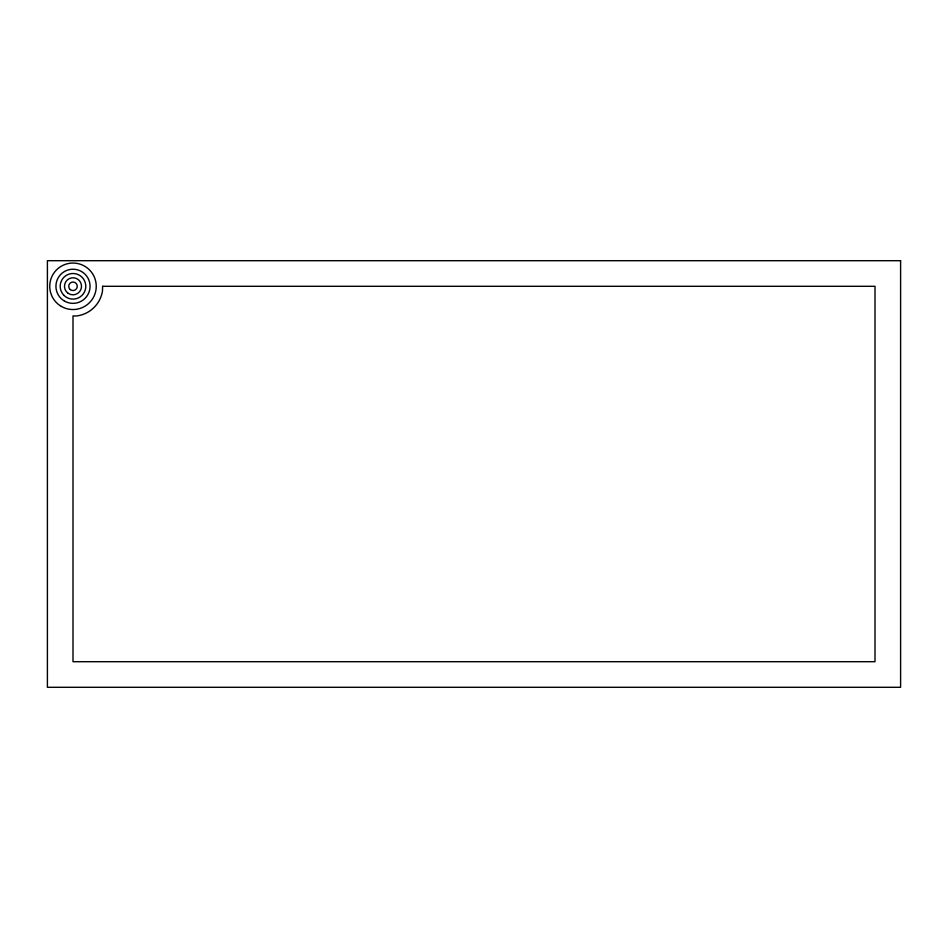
<?xml version="1.0" encoding="UTF-8"?>
<svg xmlns="http://www.w3.org/2000/svg" width="948" height="948" viewBox="0 0 948 948"><rect width="100%" height="100%" fill="white"/><g stroke="black" fill="none" stroke-linecap="round" stroke-linejoin="round"><path stroke-width="1.42" d="M102.609 286.296L102.502 290.906A29.862 29.862 0 0 1 76.172 315.992L72.996 315.909L72.996 661.704L875.004 661.704L875.004 286.296L102.609 286.296M900.6 260.7L47.4 260.7L47.4 687.3L900.6 687.3L900.6 260.7M61.371 306.429A23.25 23.25 0 0 0 96.246 286.296A23.25 23.25 0 0 0 61.371 266.163A23.25 23.25 0 0 0 61.371 306.429M64.464 301.073A17.064 17.064 0 0 0 90.06 286.296A17.064 17.064 0 0 0 64.464 271.519A17.064 17.064 0 0 0 64.464 301.073M63.943 295.349A12.798 12.798 0 0 0 85.356 289.614A12.798 12.798 0 0 0 69.678 273.936A12.798 12.798 0 0 0 63.943 295.349M70.27 289.578A4.266 4.266 0 0 0 77.203 287.007A4.266 4.266 0 0 0 71.515 282.291A4.266 4.266 0 0 0 70.27 289.578M68.126 293.299A8.532 8.532 0 0 0 81.492 287.007A8.532 8.532 0 0 0 69.37 278.57A8.532 8.532 0 0 0 68.126 293.299"/></g></svg>
